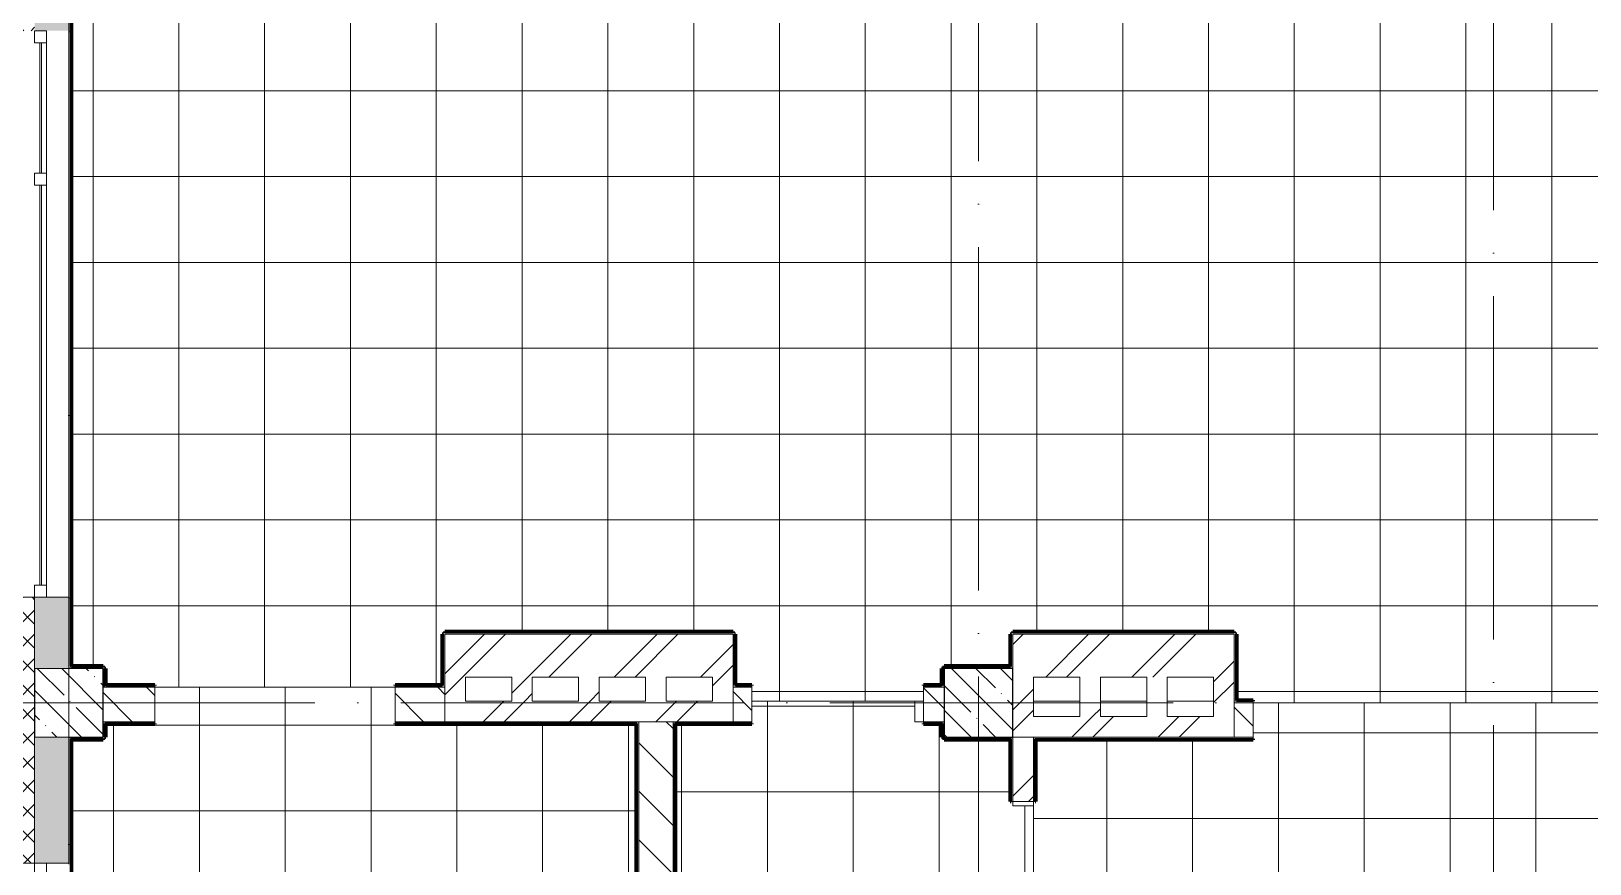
# Model space of a CAD drawing. Header units: millimetres. Extents: x 97 to 215964, y -4577 to 60645.
# Drawn here: x 128078 to 137160, y 34837 to 39687 of the extents above; entities that cross this region are included whole.
import ezdxf

# ---------------------------------------------------------------- set-up
doc = ezdxf.new("R2010")
doc.units = ezdxf.units.MM
doc.linetypes.add('ADSK_Линия сетки', pattern=[2500, 2000, -250, 0, -250])
for name, color, linetype, lineweight in [('A-FLOR-____-OTLN', 192, 'Continuous', 9), ('A-FLOR-____-PATT', 8, 'Continuous', 9), ('A-GLAZ-____-MCUT', 151, 'Continuous', 9), ('A-GLAZ-____-OTLN', 151, 'Continuous', 9), ('A-WALL-____-MCUT', 113, 'Continuous', 9), ('A-WALL-____-PATT', 111, 'Continuous', 9), ('I-WALL-____-OTLN', 2, 'Continuous', 9), ('S-COLS-____-MCUT', 52, 'Continuous', 9), ('S-COLS-____-OTLN', 52, 'Continuous', 9), ('S-GRID-____-OTLN', 1, 'Continuous', 9)]:
    doc.layers.add(name, color=color, linetype=linetype, lineweight=lineweight)
pattern_1 = [(135, (0, 0), (-141.42136, -141.42136), [])]
pattern_2 = [(45, (0, 0), (-251.4472, 251.4472), []), (45, (0, 381), (-251.4472, 251.4472), [])]

# ---------------------------------------------------------------- blocks, each defined once
blk = doc.blocks.new('Окно_СКБ_2Ст1 - Окно_СКБ_2Ст_3300_ОКп-1_e60-37619719-О_АИ_ПП_8_400_Целиком')
at = {"layer": 'A-GLAZ-____-MCUT', "color": 90}
for p, q in [((-1650, -195), (-1650, -125)), ((-1650, -125), (-1580, -125)), ((-1580, -125), (-1580, -195)), ((750, -195), (750, -125)), ((750, -125), (820, -125)), ((820, -125), (820, -195)), ((1580, -195), (1580, -125)), ((1580, -125), (1650, -125)), ((1650, -125), (1650, -195)), ((-1580, -195), (-1650, -195)), ((820, -195), (750, -195)), ((1650, -195), (1580, -195))]:
    blk.add_line(p, q, dxfattribs=at)
at = {"layer": 'A-GLAZ-____-MCUT', "color": 10, "lineweight": 5}
for p, q in [((750, -155), (-1580, -155)), ((750, -165), (-1580, -165)), ((1580, -155), (820, -155)), ((1580, -165), (820, -165))]:
    blk.add_line(p, q, dxfattribs=at)
at = {"layer": 'A-GLAZ-____-OTLN', "color": 10, "lineweight": 5}
blk.add_line((-1650, -195), (1650, -195), dxfattribs=at)
blk = doc.blocks.new('Окно_СКБ_1Ст1 - 120_Окно_СКБ_1Ст_1650_ОК17л-29018978-О_АИ_ПП_8_400_Целиком')
at = {"layer": 'A-GLAZ-____-MCUT', "color": 90}
for p, q in [((-825, -195), (-825, -125)), ((-825, -125), (-755, -125)), ((-755, -125), (-755, -195)), ((755, -195), (755, -125)), ((755, -125), (825, -125)), ((825, -125), (825, -195)), ((-755, -195), (-825, -195)), ((825, -195), (755, -195))]:
    blk.add_line(p, q, dxfattribs=at)
at = {"layer": 'A-GLAZ-____-MCUT', "color": 10, "lineweight": 5}
for p, q in [((755, -155), (-755, -155)), ((755, -165), (-755, -165))]:
    blk.add_line(p, q, dxfattribs=at)
at = {"layer": 'A-GLAZ-____-OTLN', "color": 10, "lineweight": 5}
blk.add_line((-825, -195), (825, -195), dxfattribs=at)
blk = doc.blocks.new('BSC_Колонна _Прямоугольная - 400x400-V109-О_АИ_ПП_8_400_Целиком')
at = {"layer": 'S-COLS-____-OTLN', "lineweight": 5}
h = blk.add_hatch(dxfattribs=at)
h.set_pattern_fill('FP_120', color=256, style=0, pattern_type=2)
h.set_pattern_definition([(135, (-74800, -35775), (-142.5612, -142.5612), []), (135, (-74657.44, -35775), (-142.5612, -142.5612), [252.016, -50.403, 3.353, -47.05])])
h.paths.add_polyline_path([(200, -200), (200, 200), (-200, 200), (-200, -200), (143.4, -200)])
at = {"layer": 'S-COLS-____-MCUT', "color": 130, "lineweight": 25}
for p, q in [((200, 200), (-200, 200)), ((-200, 200), (-200, -200)), ((200, -200), (200, 200)), ((-200, -200), (200, -200))]:
    blk.add_line(p, q, dxfattribs=at)
blk = doc.blocks.new('0083_СОШ675_АР_R22_rvt-1-О_АИ_ПП_8_400_Целиком')
at = {"layer": 'A-WALL-____-PATT', "lineweight": 5}
h = blk.add_hatch(dxfattribs=at)
h.set_pattern_fill('FP_16', color=10, style=0, pattern_type=2)
h.set_pattern_definition([(45, (0, 0), (-70.71068, 70.71068), []), (135, (0, 0), (-70.71068, -70.71068), [])])
h.paths.add_polyline_path([(69283.4, 26225.1), (69300, 26225.1), (69300, 33190), (69200, 33190), (69200, 26225.1)])
h.paths.add_polyline_path([(69300, 34840), (69300, 36390), (69200, 36390), (69200, 34840)])
h.paths.add_polyline_path([(69200, 39690), (69300, 39690), (69300, 41240), (69200, 41240), (69200, 40183.1)])
h.paths.add_polyline_path([(69200, 42890), (69300, 42890), (69300, 43325), (69200, 43325), (69200, 43114.2)])
h = blk.add_hatch(dxfattribs=at)
h.set_pattern_fill('FP_69', color=10, style=0, pattern_type=2)
h.set_pattern_definition([(50, (0, 0), (364.3679, -31.8783), [38.1, -419.1]), (355, (0, 0), (-70.4859, 382.1133), [30.48, -335.28]), (100.451, (30.36, -2.66), (293.885, 350.2334), [32.38, -356.18]), (46.184, (0, 101.6), (542.1585, -84.0858), [57.15, -628.65]), (96.636, (45.2, 94.6), (474.805, 494.8554), [48.57, -534.27]), (351.184, (0, 101.6), (474.8102, 494.85), [45.72, -502.92]), (21, (50.8, 76.2), (303.2285, -204.5305), [38.1, -419.1]), (326, (50.8, 76.2), (123.6039, 368.376), [30.48, -335.28]), (71.451, (76.07, 59.16), (426.8341, 163.8427), [32.38, -356.18]), (37.5, (0, 0), (6.17665, 169.11015), [16.764, -314.452, 16.764, -323.596, -336.55]), (37.5, (0, 0), (6.17665, 169.11015), [-671.576, 16.764, -319.786]), (7.5, (0, 0), (133.63888, 200.3615), [16.764, -177.292, 16.764, -306.832, -128.27]), (7.5, (0, 0), (133.63888, 200.3615), [-517.652, 16.764, -111.506]), (327.5, (-113.28, 0), (271.18182, -11.45836), [16.764, -110.236, 16.764, -379.476, -525.78]), (327.5, (-113.28, 0), (271.18182, -11.45836), [-523.24, 16.764, -509.016]), (317.5, (-164.08, 0), (296.2585, 50.85285), [16.764, -148.336, 16.764, -246.38, -373.38]), (317.5, (-164.08, 0), (296.2585, 50.85285), [-428.244, 16.764, -356.616])])
h.paths.add_polyline_path([(69300, 26625), (69500, 26625), (69500, 32325), (69300, 32325), (69300, 27481.7)])
h.paths.add_polyline_path([(69300, 32725), (69500, 32725), (69500, 33190), (69300, 33190)])
h.paths.add_polyline_path([(69500, 34840), (69500, 35575), (69300, 35575), (69300, 34840)])
h.paths.add_polyline_path([(69300, 35975), (69500, 35975), (69500, 36390), (69300, 36390), (69300, 36275)])
h.paths.add_polyline_path([(69500, 39690), (69500, 39775), (69300, 39775), (69300, 39690)])
h.paths.add_polyline_path([(69500, 40175), (69500, 41240), (69300, 41240), (69300, 40175)])
h.paths.add_polyline_path([(69500, 42890), (69500, 43325.1), (69300, 43325.1), (69300, 42890)])
h = blk.add_hatch(dxfattribs=at)
h.set_pattern_fill('FP_7', color=10, style=0, pattern_type=2)
h.set_pattern_definition(pattern_2)
h.paths.add_polyline_path([(71810, 35785), (71810, 36175), (71690, 36175), (71690, 35785), (71799, 35785)])
h = blk.add_hatch(dxfattribs=at)
h.set_pattern_fill('FP_7', color=10, style=0, pattern_type=2)
h.set_pattern_definition(pattern_2)
h.paths.add_polyline_path([(73250, 35925), (73250, 36175), (71810, 36175), (71810, 35925), (73056.7, 35925)])
h = blk.add_hatch(dxfattribs=at)
h.set_pattern_fill('FP_7', color=10, style=0, pattern_type=2)
h.set_pattern_definition(pattern_2)
h.paths.add_polyline_path([(73250, 35785), (73370, 35785), (73370, 36175), (73250, 36175), (73250, 35786.5)])
h = blk.add_hatch(dxfattribs=at)
h.set_pattern_fill('FP_7', color=10, style=0, pattern_type=2)
h.set_pattern_definition(pattern_2)
h.paths.add_polyline_path([(75120, 35575), (75120, 36175), (75000, 36175), (75000, 35575)])
h = blk.add_hatch(dxfattribs=at)
h.set_pattern_fill('FP_7', color=10, style=0, pattern_type=2)
h.set_pattern_definition(pattern_2)
h.paths.add_polyline_path([(76170, 35925), (76170, 36175), (75120, 36175), (75120, 35925), (75900, 35925)])
h = blk.add_hatch(dxfattribs=at)
h.set_pattern_fill('FP_7', color=10, style=0, pattern_type=2)
h.set_pattern_definition(pattern_2)
h.paths.add_polyline_path([(76290, 35575), (76290, 36175), (76170, 36175), (76170, 35575), (76201.1, 35575)])
h = blk.add_hatch(dxfattribs=at)
h.set_pattern_fill('FP_7', color=10, style=0, pattern_type=2)
h.set_pattern_definition(pattern_2)
h.paths.add_polyline_path([(72200, 35785), (72200, 35925), (72080, 35925), (72080, 35785)])
h = blk.add_hatch(dxfattribs=at)
h.set_pattern_fill('FP_7', color=10, style=0, pattern_type=2)
h.set_pattern_definition(pattern_2)
h.paths.add_polyline_path([(72590, 35785), (72590, 35925), (72470, 35925), (72470, 35785)])
h = blk.add_hatch(dxfattribs=at)
h.set_pattern_fill('FP_7', color=10, style=0, pattern_type=2)
h.set_pattern_definition(pattern_2)
h.paths.add_polyline_path([(75510, 35695), (75510, 35925), (75390, 35925), (75390, 35695)])
h = blk.add_hatch(dxfattribs=at)
h.set_pattern_fill('FP_10', color=10, style=0, pattern_type=2)
h.set_pattern_definition(pattern_1)
h.paths.add_polyline_path([(71690, 35665), (71690, 35865), (71400, 35865), (71400, 35665)])
h.paths.add_polyline_path([(69700, 35665), (70000, 35665), (70000, 35865), (69700, 35865), (69700, 35786.5)])
h = blk.add_hatch(dxfattribs=at)
h.set_pattern_fill('FP_7', color=10, style=0, pattern_type=2)
h.set_pattern_definition(pattern_2)
h.paths.add_polyline_path([(71690, 35665), (73370, 35665), (73370, 35785), (71690, 35785)])
h = blk.add_hatch(dxfattribs=at)
h.set_pattern_fill('FP_10', color=10, style=0, pattern_type=2)
h.set_pattern_definition(pattern_1)
h.paths.add_polyline_path([(74600, 35665), (74600, 35865), (74480, 35865), (74480, 35665)])
h.paths.add_polyline_path([(73480, 35665), (73480, 35865), (73370, 35865), (73370, 35665)])
h = blk.add_hatch(dxfattribs=at)
h.set_pattern_fill('FP_7', color=10, style=0, pattern_type=2)
h.set_pattern_definition(pattern_2)
h.paths.add_polyline_path([(75572.2, 35575), (76170, 35575), (76170, 35695), (75120, 35695), (75120, 35575)])
h = blk.add_hatch(dxfattribs=at)
h.set_pattern_fill('FP_10', color=10, style=0, pattern_type=2)
h.set_pattern_definition(pattern_1)
h.paths.add_polyline_path([(76290, 35575), (76400, 35575), (76400, 35775), (76290, 35775)])
h.paths.add_polyline_path([(79900, 35575), (79900, 35775), (78900, 35775), (78900, 35575)])
h = blk.add_hatch(dxfattribs=at)
h.set_pattern_fill('FP_10', color=10, style=0, pattern_type=2)
h.set_pattern_definition(pattern_1)
h.paths.add_polyline_path([(73020, 26425), (73020, 31700), (72820, 31700), (72820, 26425)])
h.paths.add_polyline_path([(73020, 32700), (73020, 35665), (72820, 35665), (72820, 32700)])
h = blk.add_hatch(dxfattribs=at)
h.set_pattern_fill('FP_7', color=10, style=0, pattern_type=2)
h.set_pattern_definition(pattern_2)
h.paths.add_polyline_path([(75120, 29725), (75120, 34200), (75000, 34200), (75000, 29725)])
h.paths.add_polyline_path([(75120, 35200), (75120, 35575), (75000, 35575), (75000, 35200)])
at = {"layer": 'S-COLS-____-OTLN', "lineweight": 5}
h = blk.add_hatch(dxfattribs=at)
h.set_pattern_fill('FP_8', color=256, style=0, pattern_type=2)
h.set_pattern_definition([(135, (0, 0), (-142.5612, -142.5612), []), (135, (142.56, 0), (-142.5612, -142.5612), [252.016, -50.403, 3.353, -47.05])])
h.paths.add_polyline_path([(69500, 35575), (69700, 35575), (69700, 35975), (69300, 35975), (69300, 35575)])
at = {"layer": 'A-FLOR-____-OTLN', "color": 90}
for p, q in [((75390, 35785), (75120, 35785)), ((75780, 35785), (75510, 35785)), ((76170, 35785), (75900, 35785))]:
    blk.add_line(p, q, dxfattribs=at)
at = {"layer": 'A-WALL-____-MCUT', "color": 90}
for p, q in [((69300, 36390), (69200, 36390)), ((69300, 35575), (69300, 35975)), ((69200, 34840), (69300, 34840))]:
    blk.add_line(p, q, dxfattribs=at)
at = {"layer": 'A-WALL-____-MCUT', "color": 50, "lineweight": 13}
for p, q in [((69300, 35975), (69300, 36390)), ((69500, 36390), (69300, 36390)), ((69300, 36390), (69300, 35975)), ((69500, 35975), (69500, 36390)), ((71810, 36175), (71690, 36175)), ((71690, 36175), (71690, 35865)), ((73250, 36175), (71810, 36175)), ((73370, 36175), (73250, 36175)), ((73370, 35865), (73370, 36175)), ((75120, 36175), (75000, 36175)), ((75000, 36175), (75000, 35975)), ((76170, 36175), (75120, 36175)), ((76290, 36175), (76170, 36175)), ((76290, 35575), (76290, 36175)), ((71810, 35925), (72080, 35925)), ((71810, 35785), (71810, 35925)), ((72080, 35925), (72080, 35785)), ((72200, 35925), (72470, 35925)), ((72200, 35785), (72200, 35925)), ((72470, 35925), (72470, 35785)), ((72590, 35785), (72590, 35925)), ((72590, 35925), (72860, 35925)), ((72860, 35925), (72860, 35785)), ((72980, 35785), (72980, 35925)), ((72980, 35925), (73250, 35925)), ((73250, 35925), (73250, 35785)), ((75120, 35695), (75120, 35925)), ((75120, 35925), (75390, 35925)), ((75390, 35925), (75390, 35695)), ((75510, 35695), (75510, 35925)), ((75510, 35925), (75780, 35925)), ((75780, 35925), (75780, 35695)), ((75900, 35695), (75900, 35925)), ((75900, 35925), (76170, 35925)), ((76170, 35925), (76170, 35695)), ((70000, 35865), (69700, 35865)), ((69700, 35865), (69700, 35665)), ((70000, 35665), (70000, 35865)), ((71690, 35865), (71400, 35865)), ((71400, 35865), (71400, 35665)), ((72080, 35785), (71810, 35785)), ((72470, 35785), (72200, 35785)), ((72860, 35785), (72590, 35785)), ((73250, 35785), (72980, 35785)), ((73480, 35865), (73370, 35865)), ((73480, 35665), (73480, 35865)), ((74600, 35865), (74480, 35865)), ((74480, 35865), (74480, 35665)), ((75390, 35695), (75120, 35695)), ((75780, 35695), (75510, 35695)), ((76170, 35695), (75900, 35695)), ((76400, 35775), (76290, 35775)), ((76290, 35775), (76290, 35575)), ((76400, 35575), (76400, 35775)), ((69700, 35665), (70000, 35665)), ((71400, 35665), (71690, 35665)), ((71690, 35665), (72820, 35665)), ((72820, 35665), (72820, 32700)), ((73020, 32700), (73020, 35665)), ((73020, 35665), (73370, 35665)), ((73370, 35665), (73480, 35665)), ((74480, 35665), (74600, 35665)), ((69300, 34840), (69300, 35575)), ((69300, 35575), (69300, 34840)), ((69500, 34840), (69500, 35575)), ((75120, 35575), (75000, 35575)), ((75000, 35575), (75000, 35200)), ((75000, 35575), (75120, 35575)), ((75120, 35200), (75120, 35575)), ((75120, 35575), (76170, 35575)), ((76170, 35575), (76290, 35575)), ((76290, 35575), (76400, 35575)), ((75000, 35200), (75120, 35200)), ((69300, 34840), (69500, 34840))]:
    blk.add_line(p, q, dxfattribs=at)
at = {"layer": 'A-WALL-____-MCUT', "color": 10, "lineweight": 5}
for p, q in [((69300, 35975), (69500, 35975)), ((71690, 35785), (71690, 35865)), ((71690, 35785), (71690, 35665)), ((71690, 35665), (71690, 35785)), ((73370, 35865), (73370, 35785)), ((73370, 35665), (73370, 35785)), ((73370, 35785), (73370, 35665)), ((73020, 35665), (72820, 35665)), ((69500, 35575), (69300, 35575))]:
    blk.add_line(p, q, dxfattribs=at)
at = {"layer": 'I-WALL-____-OTLN', "color": 90}
blk.add_line((69500, 39684), (69500, 36390), dxfattribs=at)
at = {"layer": 'S-COLS-____-MCUT', "color": 130, "lineweight": 25}
for p, q in [((69300, 35975), (69300, 35575)), ((69700, 35975), (69500, 35975)), ((69700, 35575), (69700, 35975)), ((69500, 35575), (69700, 35575))]:
    blk.add_line(p, q, dxfattribs=at)
at = {"layer": 'S-COLS-____-OTLN', "color": 90}
for p, q in [((69500, 35975), (69300, 35975)), ((69300, 35575), (69500, 35575))]:
    blk.add_line(p, q, dxfattribs=at)
at = {"layer": 'A-GLAZ-____-OTLN', "color": 90, "lineweight": 9, "rotation": 89.99999999999993}
for name, p in [('Окно_СКБ_2Ст1 - Окно_СКБ_2Ст_3300_ОКп-1_e60-37619719-О_АИ_ПП_8_400_Целиком', (69175, 38040)), ('Окно_СКБ_1Ст1 - 120_Окно_СКБ_1Ст_1650_ОК17л-29018978-О_АИ_ПП_8_400_Целиком', (69175, 34015))]:
    blk.add_blockref(name, p, dxfattribs=at)
at = {"layer": 'S-COLS-____-OTLN', "color": 90, "lineweight": 9}
blk.add_blockref('BSC_Колонна _Прямоугольная - 400x400-V109-О_АИ_ПП_8_400_Целиком', (74800, 35775), dxfattribs=at)

msp = doc.modelspace()

# ---------------------------------------------------------------- hatches: boundary and pattern name
at = {"layer": 'A-FLOR-____-PATT'}
h = msp.add_hatch(dxfattribs=at)
h.set_pattern_fill('FP_201', color=256, style=0, pattern_type=2)
h.set_pattern_definition([(0, (147937.87, 40840), (0, 500), []), (90, (147937.87, 40840), (-500, 3e-14), [])])
h.paths.add_polyline_path([(155097.876681, 35775), (155097.887824, 35775.000586), (155097.887824, 35790.000586), (155283.007158, 35790.000586), (155283.007158, 36424.940333), (155288.007158, 36425.449211), (155288.007158, 36434.940333), (155298.007158, 36434.940333), (155298.007158, 36439.940333), (160077.887824, 36439.940333), (160077.887824, 36434.940333), (160087.887824, 36434.171102), (160087.887824, 36424.940333), (160092.887824, 36424.940333), (160092.887824, 36115), (160977.88841, 36115), (160977.88841, 35899.999414), (162617.866489, 35899.999414), (162617.88841, 36115), (163697.88841, 36115), (163697.88841, 36110), (163707.88841, 36110), (163707.88841, 36100), (163712.88841, 36099.481419), (163712.88841, 35990), (167307.88841, 35990), (167307.88841, 36180), (167312.88841, 36180), (167312.88841, 36190), (167322.88841, 36190), (167322.88841, 36195), (167652.888672, 36195), (167652.888672, 36915), (167707.912013, 36915), (167707.041137, 39615), (167652.888672, 39615), (167652.888672, 39675.023044), (167277.865903, 39675.023044), (167277.865903, 39760.023689), (163547.887824, 39760.023689), (163547.887824, 39775.023044), (158257.887824, 39775.000586), (158257.887824, 39760.023689), (157747.887824, 39760.023689), (157747.887824, 39775.023044), (152447.887824, 39775.023044), (152447.887824, 39760.023689), (151947.887824, 39760.023689), (151947.887824, 39775.023044), (146647.887824, 39775.023044), (146647.887824, 39760.023689), (146147.887824, 39760.023689), (146147.887824, 39775.023044), (140847.887824, 39775.000586), (140847.887824, 39760.023689), (132727.887824, 39760.023689), (132727.887824, 39765.023689), (132717.887824, 39765.023689), (132717.887824, 39775.023689), (132712.887824, 39775.023689), (132712.887824, 41999.999414), (132927.865903, 41999.999414), (132927.865903, 43499.999414), (132712.887824, 43499.999414), (132712.887824, 45690), (131927.887824, 45690), (131927.865903, 45905), (129227.887824, 45905), (129227.887824, 45690), (128487.887825, 45690), (128487.887825, 45372.391366), (128482.887825, 45372.391366), (128482.887825, 45362.391366), (128472.887825, 45362.391366), (128472.360842, 45357.391366), (128312.887824, 45357.391366), (128312.887824, 40190), (128497.887824, 40190), (128497.887824, 40185), (128507.887824, 40185), (128507.887824, 40175), (128512.887824, 40175), (128512.887824, 39775.000082), (128507.887824, 39775), (128507.887824, 39765), (128497.887824, 39765), (128497.865903, 39760), (128312.887824, 39760), (128312.887824, 35990), (128497.887824, 35990), (128497.887824, 35985), (128507.887824, 35985), (128507.887824, 35975), (128512.887824, 35974.169643), (128512.887824, 35880), (128797.887824, 35880), (128797.887824, 35865), (130197.887824, 35865), (130197.887824, 35880), (130472.887824, 35880), (130472.887824, 36174.998828), (130477.887824, 36175), (130477.887824, 36185), (130487.887824, 36185), (130487.887824, 36190), (132167.887824, 36190), (132167.887824, 36185), (132177.887824, 36185), (132177.887824, 36175), (132182.887824, 36175), (132182.887824, 35880), (132277.887824, 35880), (132277.887824, 35785), (133277.887824, 35785), (133277.887824, 35880), (133382.887824, 35880), (133382.887824, 35975), (133387.887824, 35975), (133387.887824, 35985), (133397.887824, 35985), (133397.887824, 35990), (133782.887824, 35990), (133782.887824, 36175), (133787.887824, 36175), (133787.887824, 36185), (133797.887824, 36185), (133797.887824, 36190), (135087.887824, 36190), (135087.887824, 36185), (135097.887824, 36185), (135097.887824, 36175), (135102.887824, 36175), (135102.887824, 35790), (135197.887824, 35790), (135197.887824, 35775), (137697.887824, 35775), (137697.887824, 35790), (137742.887824, 35790), (137742.887824, 36424.940333), (137747.887824, 36424.940333), (137747.887824, 36434.940333), (137757.887824, 36434.940333), (137757.887824, 36439.940333), (142617.887824, 36439.940333), (142617.887824, 36434.940333), (142627.887824, 36434.940333), (142627.887824, 36424.940736), (142632.887824, 36424.940936), (142632.887824, 35790), (142917.887824, 35790), (142917.887824, 35775), (144317.887824, 35775), (144317.887824, 35790), (144662.887824, 35790), (144662.887824, 36425.022443), (144667.887824, 36425.023044), (144667.887824, 36435.023044), (144677.887824, 36435.023044), (144677.887824, 36440.023044), (147647.887824, 36440.023044), (147647.88841, 36435.023044), (147657.88841, 36435.023044), (147657.88841, 36425.023044), (147662.88841, 36425.023044), (147662.88841, 35790), (147677.88841, 35790), (147677.88841, 35775), (149077.88841, 35775), (149077.88841, 35790), (149092.88841, 35790), (149092.88841, 36425.023044), (149097.88841, 36425.023044), (149097.88841, 36435.023044), (149107.88841, 36435.023044), (149107.88841, 36440.023044), (152467.887824, 36440.023044), (152467.887824, 36435.023044), (152477.887824, 36435.023044), (152477.887824, 36425.023044), (152482.887824, 36425.022605), (152482.887824, 35790.000586), (152597.887824, 35790.000586), (152597.894857, 35775), (153865.405598, 35775.000586)])
h = msp.add_hatch(dxfattribs=at)
h.set_pattern_fill('FP_182', color=256, style=0, pattern_type=2)
h.set_pattern_definition([(270, (130057.87, 31145), (500, 3e-14), []), (0, (130057.87, 31145), (0, 500), [])])
h.paths.add_polyline_path([(128512.887824, 26440), (131602.887824, 26440), (131602.887824, 31699.999414), (131617.865903, 31700.229043), (131617.865903, 31724.999414), (131817.865903, 31724.999414), (131817.865903, 32674.999414), (131617.865903, 32674.999414), (131617.865903, 32700), (131602.887824, 32699.999414), (131602.887824, 35650), (130197.887824, 35650), (130197.865903, 35865), (128797.887824, 35865), (128797.887824, 35650), (128512.887824, 35650), (128512.887824, 35575), (128507.887824, 35575), (128507.887824, 35565), (128497.887824, 35565), (128496.813271, 35560), (128312.887824, 35560), (128312.887824, 32740), (128497.887824, 32740), (128498.886311, 32735), (128507.887824, 32735), (128507.887824, 32725), (128512.887824, 32724.759261), (128512.887824, 32325), (128507.887824, 32325), (128507.887824, 32315), (128497.887824, 32315), (128497.339587, 32310), (128312.887824, 32310), (128312.887824, 26640), (128497.887824, 26640), (128497.887824, 26635), (128507.887824, 26635), (128507.887824, 26625), (128512.887824, 26624.037056), (128512.887824, 26504.716655)])
h = msp.add_hatch(dxfattribs=at)
h.set_pattern_fill('FP_175', color=256, style=0, pattern_type=2)
h.set_pattern_definition([(270, (132867.87, 32755), (500, 3e-14), []), (0, (132867.87, 32755), (0, 500), [])])
h.paths.add_polyline_path([(133782.887824, 29739.999414), (133782.887824, 32310), (133397.887824, 32310), (133397.887824, 32315), (133387.887824, 32315), (133387.887824, 32325), (133382.887824, 32325), (133382.887824, 32725), (133387.887824, 32725), (133387.887824, 32735), (133397.887824, 32735), (133397.887824, 32740), (133782.887824, 32740), (133782.887824, 34199.999414), (133797.865903, 34199.999414), (133797.865903, 34224.999414), (133917.865903, 34224.999414), (133917.865903, 35174.999414), (133797.865903, 35174.999414), (133797.865903, 35199.999414), (133782.887824, 35199.999414), (133782.887824, 35560), (133397.887824, 35560), (133397.887824, 35565), (133387.887824, 35565), (133387.887824, 35575), (133382.887824, 35575), (133382.887824, 35650), (133277.887824, 35650), (133277.887824, 35665), (133226.865903, 35665), (133226.865903, 35785), (132277.887824, 35785), (132277.887824, 35650), (131832.887824, 35650), (131832.887824, 32699.999414), (131817.865903, 32699.999414), (131817.887824, 31699.999414), (131832.887824, 31699.999414), (131832.887824, 29739.999414), (133741.247751, 29739.999414)])
h = msp.add_hatch(dxfattribs=at)
h.set_pattern_fill('FP_181', color=256, style=0, pattern_type=2)
h.set_pattern_definition([(270, (137845.37, 31100), (500, 3e-14), []), (0, (137845.37, 31100), (0, 500), [])])
h.paths.add_polyline_path([(134287.700961, 26440), (138682.887824, 26440), (138682.887824, 26625), (138687.887824, 26625), (138687.887824, 26635), (138697.887824, 26635), (138697.887824, 26640), (139472.408208, 26640), (139473.47028, 26635), (139482.408208, 26635), (139482.408208, 26625), (139487.408208, 26625), (139487.408208, 26440), (141532.887824, 26440), (141532.887824, 26625), (141537.887824, 26625), (141537.887824, 26635), (141547.887824, 26635), (141548.074479, 26640), (141772.865903, 26640), (141772.865903, 35560), (141682.887824, 35560), (141682.887824, 35254.940333), (141677.887824, 35254.940333), (141677.887824, 35244.940333), (141667.887824, 35244.940333), (141667.657326, 35239.940333), (140407.887824, 35239.940333), (140406.781909, 35244.940333), (140397.887824, 35244.940333), (140397.887824, 35254.940333), (140392.887824, 35254.940333), (140392.887824, 35560), (137697.887824, 35560), (137697.865903, 35775), (135197.887824, 35775), (135197.887824, 35560), (133932.887824, 35560), (133932.690987, 35199.999414), (133917.865903, 35199.199273), (133917.887824, 34199.999414), (133932.887824, 34199.999414), (133932.887824, 28567.999414), (133917.865903, 28567.999414), (133917.887824, 27567.999414), (133932.887824, 27567.999414), (133932.887824, 26615), (134272.700961, 26615), (134273.709888, 26610), (134282.700961, 26610), (134282.700961, 26600), (134287.700961, 26599.405938), (134287.700961, 26504.716655)])
h.paths.add_polyline_path([(138697.887824, 32310), (138697.887824, 32315), (138687.887824, 32315), (138687.887824, 32325), (138682.887824, 32325), (138682.887824, 32725), (138687.887824, 32725), (138687.887824, 32735), (138697.887824, 32735), (138697.887824, 32740), (139097.887824, 32740), (139097.887824, 32735), (139107.887824, 32735), (139107.887824, 32725), (139112.887824, 32725), (139112.887824, 32325), (139107.887824, 32325), (139107.887824, 32315), (139097.887824, 32315), (139097.887824, 32310), (138772.287213, 32310)])
at = {"layer": 'A-WALL-____-PATT'}
h = msp.add_hatch(color=7, dxfattribs=at)
h.paths.add_polyline_path([(128297.887824, 35975), (128307.887824, 35975), (128307.887824, 36384), (128297.887824, 36384), (128297.887824, 36275.025121)])
h.paths.add_polyline_path([(128307.887824, 39684), (128307.887824, 39765), (128297.887824, 39765), (128297.887824, 39684)])
for points in [[(130487.887824, 35875), (130487.887824, 36185), (130477.887824, 36185), (130477.887824, 35875)], [(132167.887824, 36175), (132177.887824, 36175), (132177.887824, 36185), (130487.887824, 36185), (130487.887824, 36175), (131854.607953, 36175)], [(132177.887824, 35865), (132177.887824, 36175), (132167.887824, 36175), (132167.887824, 35865)], [(133797.887824, 35985), (133797.887824, 36185), (133787.887824, 36185), (133787.887824, 35985)], [(135087.887824, 36175), (135097.887824, 36175), (135097.887824, 36185), (133797.887824, 36185), (133797.887824, 36175), (134999.007617, 36175)], [(135097.887824, 35775), (135097.887824, 36175), (135087.887824, 36175), (135087.887824, 35775)], [(128497.887824, 35975), (128507.887824, 35975), (128507.887824, 35985), (128307.887824, 35985), (128307.887824, 35975)], [(128507.887824, 35865), (128507.887824, 35975), (128497.887824, 35975), (128497.887824, 35865)], [(133387.887824, 35875), (133397.887824, 35875), (133397.887824, 35985), (133387.887824, 35985), (133387.887824, 35975)], [(133397.887824, 35975), (133797.887824, 35975), (133797.887824, 35985), (133397.887824, 35985)], [(128507.887824, 35575), (128507.887824, 35655), (128497.887824, 35655), (128497.887824, 35575)], [(133397.887824, 35565), (133397.887824, 35655), (133387.887824, 35655), (133387.887824, 35565)], [(128307.887824, 35565), (128507.887824, 35565), (128507.887824, 35575), (128307.887824, 35575)], [(133787.887824, 35565), (133797.887824, 35565), (133797.887824, 35575), (133397.887824, 35575), (133397.887824, 35565), (133741.247751, 35565)]]:
    msp.add_hatch(color=7, dxfattribs=at).paths.add_polyline_path(points)
h = msp.add_hatch(color=7, dxfattribs=at)
h.paths.add_polyline_path([(130487.887824, 35865), (130487.887824, 35875), (130197.887824, 35875), (130197.887824, 35865)])
h.paths.add_polyline_path([(128507.887824, 35865), (128797.887824, 35865), (128797.887824, 35875), (128507.887824, 35875)])
h = msp.add_hatch(color=7, dxfattribs=at)
h.paths.add_polyline_path([(132277.887824, 35865), (132277.887824, 35875), (132177.887824, 35875), (132177.887824, 35865)])
h.paths.add_polyline_path([(133277.887824, 35865), (133397.887824, 35865), (133397.887824, 35875), (133277.887824, 35875)])
h = msp.add_hatch(color=7, dxfattribs=at)
h.paths.add_polyline_path([(137757.887824, 35775), (137757.887824, 35785), (137697.887824, 35785), (137697.887824, 35775)])
h.paths.add_polyline_path([(135097.887824, 35775), (135197.887824, 35775), (135197.887824, 35785), (135097.887824, 35785)])
h = msp.add_hatch(color=7, dxfattribs=at)
h.paths.add_polyline_path([(131607.887824, 35655), (131617.887824, 35655), (131617.887824, 35665), (130197.887824, 35665), (130197.887824, 35655), (131225.72802, 35655)])
h.paths.add_polyline_path([(128797.887824, 35655), (128797.887824, 35665), (128497.887824, 35665), (128497.887824, 35655), (128710.208289, 35655)])
h = msp.add_hatch(color=7, dxfattribs=at)
h.paths.add_polyline_path([(131607.887824, 26425), (131617.887824, 26425), (131617.887824, 31700), (131607.887824, 31700), (131607.887824, 26435)])
h.paths.add_polyline_path([(131617.887824, 32700), (131617.887824, 35655), (131607.887824, 35655), (131607.887824, 32700)])
h = msp.add_hatch(color=7, dxfattribs=at)
h.paths.add_polyline_path([(133397.887824, 35655), (133397.887824, 35665), (133277.887824, 35665), (133277.887824, 35655), (133387.887824, 35655)])
h.paths.add_polyline_path([(131817.887824, 35655), (132277.887824, 35655), (132277.887824, 35665), (131817.887824, 35665)])
h = msp.add_hatch(color=7, dxfattribs=at)
h.paths.add_polyline_path([(131827.887824, 29734.999414), (131827.887824, 31699.999414), (131817.887824, 31699.999414), (131817.887824, 29734.999414)])
h.paths.add_polyline_path([(131817.887824, 32699.999414), (131827.887824, 32699.999414), (131827.887824, 35655), (131817.887824, 35655), (131817.887824, 33343.932581)])
h = msp.add_hatch(color=7, dxfattribs=at)
h.paths.add_polyline_path([(128307.887824, 32735), (128307.887824, 33184), (128297.887824, 33184), (128297.887824, 32735)])
h.paths.add_polyline_path([(128297.887824, 34834), (128307.887824, 34834), (128307.887824, 35575), (128297.887824, 35575), (128297.887824, 35297.994275)])
h = msp.add_hatch(color=7, dxfattribs=at)
h.paths.add_polyline_path([(133787.887824, 32725), (133797.887824, 32725), (133797.887824, 34199.999414), (133787.887824, 34199.999414), (133787.887824, 32735)])
h.paths.add_polyline_path([(133797.887824, 35199.999414), (133797.887824, 35565), (133787.887824, 35565), (133787.887824, 35199.999414)])
h = msp.add_hatch(color=7, dxfattribs=at)
h.paths.add_polyline_path([(140397.887824, 35565), (140407.887824, 35565), (140407.887824, 35575), (137697.887824, 35575), (137697.887824, 35565), (140030.047079, 35565)])
h.paths.add_polyline_path([(135197.887824, 35565), (135197.887824, 35575), (133917.887824, 35575), (133917.887824, 35565), (134999.007617, 35565)])
h = msp.add_hatch(color=7, dxfattribs=at)
h.paths.add_polyline_path([(133917.887824, 26600), (133927.887824, 26600), (133927.887824, 27567.999414), (133917.887824, 27567.999414), (133917.887824, 26993.232078)])
h.paths.add_polyline_path([(133927.887824, 28567.999414), (133927.887824, 34199.999414), (133917.887824, 34199.999414), (133917.887824, 28567.999414)])
h.paths.add_polyline_path([(133927.887824, 35199.999414), (133927.887824, 35565), (133917.887824, 35565), (133917.887824, 35199.999414)])

# ---------------------------------------------------------------- linework, layer by layer
at = {"layer": 'A-FLOR-____-OTLN'}
for p, q in [((130197.865903, 35865), (128797.887824, 35865)), ((128797.887824, 35865), (130197.887824, 35865)), ((132277.887824, 35785), (133277.887824, 35785)), ((133226.865903, 35665), (133226.865903, 35785)), ((137697.865903, 35775), (135197.887824, 35775)), ((135197.887824, 35775), (137697.887824, 35775)), ((133277.887824, 35665), (133226.865903, 35665)), ((133797.865903, 35174.999414), (133797.865903, 35199.999414)), ((133917.865903, 35174.999414), (133797.865903, 35174.999414)), ((133917.865903, 35199.999414), (133917.865903, 34199.999414)), ((133917.865903, 34224.999414), (133917.865903, 35174.999414))]:
    msp.add_line(p, q, dxfattribs=at)
at = {"layer": 'A-WALL-____-MCUT', "color": 7}
for p, q in [((128297.887824, 39775), (128297.887824, 39684)), ((128307.887824, 39684), (128307.887824, 39765)), ((128297.887824, 39684), (128307.887824, 39684)), ((128297.887824, 36384), (128297.887824, 35975)), ((128307.887824, 36384), (128297.887824, 36384)), ((128307.887824, 35985), (128307.887824, 36384)), ((130477.887824, 36185), (130477.887824, 35875)), ((132177.887824, 36185), (130477.887824, 36185)), ((130487.887824, 35865), (130487.887824, 36175)), ((130487.887824, 36175), (132167.887824, 36175)), ((132167.887824, 36175), (132167.887824, 35865)), ((132177.887824, 35875), (132177.887824, 36185)), ((133787.887824, 36185), (133787.887824, 35985)), ((135097.887824, 36185), (133787.887824, 36185)), ((133797.887824, 35975), (133797.887824, 36175)), ((133797.887824, 36175), (135087.887824, 36175)), ((135087.887824, 36175), (135087.887824, 35775)), ((135097.887824, 35785), (135097.887824, 36185)), ((128297.887824, 35975), (128497.887824, 35975)), ((128507.887824, 35985), (128307.887824, 35985)), ((128497.887824, 35975), (128497.887824, 35865)), ((128507.887824, 35875), (128507.887824, 35985)), ((133387.887824, 35985), (133387.887824, 35875)), ((133787.887824, 35985), (133387.887824, 35985)), ((128797.887824, 35875), (128507.887824, 35875)), ((128797.887824, 35865), (128797.887824, 35875)), ((130477.887824, 35875), (130197.887824, 35875)), ((130197.887824, 35875), (130197.887824, 35865)), ((132277.887824, 35875), (132177.887824, 35875)), ((132277.887824, 35865), (132277.887824, 35875)), ((133387.887824, 35875), (133277.887824, 35875)), ((133277.887824, 35875), (133277.887824, 35865)), ((128497.887824, 35865), (128797.887824, 35865)), ((130197.887824, 35865), (130487.887824, 35865)), ((132167.887824, 35865), (132277.887824, 35865)), ((133277.887824, 35865), (133397.887824, 35865)), ((135197.887824, 35785), (135097.887824, 35785)), ((135197.887824, 35775), (135197.887824, 35785)), ((135087.887824, 35775), (135197.887824, 35775)), ((128797.887824, 35665), (128497.887824, 35665)), ((128497.887824, 35665), (128497.887824, 35575)), ((128507.887824, 35655), (128797.887824, 35655)), ((128507.887824, 35565), (128507.887824, 35655)), ((128797.887824, 35655), (128797.887824, 35665)), ((131617.887824, 35665), (130197.887824, 35665)), ((130197.887824, 35665), (130197.887824, 35655)), ((130197.887824, 35655), (131607.887824, 35655)), ((131607.887824, 35655), (131607.887824, 32700)), ((131617.887824, 32700), (131617.887824, 35665)), ((132277.887824, 35665), (131817.887824, 35665)), ((131817.887824, 35665), (131817.887824, 32699.999414)), ((131827.887824, 35655), (132277.887824, 35655)), ((131827.887824, 32699.999414), (131827.887824, 35655)), ((132277.887824, 35655), (132277.887824, 35665)), ((133397.887824, 35665), (133277.887824, 35665)), ((133277.887824, 35665), (133277.887824, 35655)), ((133277.887824, 35655), (133387.887824, 35655)), ((133387.887824, 35655), (133387.887824, 35565)), ((128297.887824, 35575), (128297.887824, 34834)), ((128497.887824, 35575), (128297.887824, 35575)), ((128307.887824, 34834), (128307.887824, 35565)), ((128307.887824, 35565), (128507.887824, 35565)), ((133387.887824, 35565), (133787.887824, 35565)), ((133787.887824, 35565), (133787.887824, 35199.999414)), ((133797.887824, 35199.999414), (133797.887824, 35575)), ((135197.887824, 35575), (133917.887824, 35575)), ((133917.887824, 35575), (133917.887824, 35199.999414)), ((133927.887824, 35565), (135197.887824, 35565)), ((133927.887824, 35199.999414), (133927.887824, 35565)), ((135197.887824, 35565), (135197.887824, 35575)), ((133787.887824, 35199.999414), (133797.887824, 35199.999414)), ((133917.887824, 35199.999414), (133927.887824, 35199.999414))]:
    msp.add_line(p, q, dxfattribs=at)
at = {"layer": 'I-WALL-____-OTLN', "color": 5, "lineweight": 90}
for p, q in [((128312.887824, 39760), (128312.887824, 35990)), ((130472.887824, 35880), (130472.887824, 36175)), ((130477.887824, 36175), (130472.887824, 36175)), ((130487.887824, 36190), (132167.887824, 36190)), ((130487.887824, 36190), (130487.887824, 36185)), ((132167.887824, 36185), (132167.887824, 36190)), ((132182.887824, 36175), (132177.887824, 36175)), ((132182.887824, 36175), (132182.887824, 35880)), ((133782.887824, 35990), (133782.887824, 36175)), ((133787.887824, 36175), (133782.887824, 36175)), ((133797.887824, 36190), (135087.887824, 36190)), ((133797.887824, 36190), (133797.887824, 36185)), ((135087.887824, 36185), (135087.887824, 36190)), ((135102.887824, 36175), (135097.887824, 36175)), ((135102.887824, 36175), (135102.887824, 35790)), ((128312.887824, 35990), (128497.887824, 35990)), ((128497.887824, 35985), (128497.887824, 35990)), ((128512.887824, 35975), (128507.887824, 35975)), ((128512.887824, 35975), (128512.887824, 35880)), ((133382.887824, 35880), (133382.887824, 35975)), ((133387.887824, 35975), (133382.887824, 35975)), ((133397.887824, 35990), (133782.887824, 35990)), ((133397.887824, 35990), (133397.887824, 35985)), ((128512.887824, 35880), (128797.887824, 35880)), ((128797.887824, 35875), (128797.887824, 35880)), ((130197.887824, 35880), (130472.887824, 35880)), ((130197.887824, 35880), (130197.887824, 35875)), ((132182.887824, 35880), (132277.887824, 35880)), ((132277.887824, 35875), (132277.887824, 35880)), ((133277.887824, 35880), (133382.887824, 35880)), ((133277.887824, 35880), (133277.887824, 35875)), ((135102.887824, 35790), (135197.887824, 35790)), ((135197.887824, 35785), (135197.887824, 35790)), ((128797.887824, 35650), (128507.887824, 35650)), ((128512.887824, 35655.172414), (128512.887824, 35575)), ((128797.887824, 35650), (128797.887824, 35655)), ((130197.887824, 35655), (130197.887824, 35650)), ((131607.887824, 35650), (130197.887824, 35650)), ((131602.887824, 32700), (131602.887824, 35655.035461)), ((128497.887824, 35560), (128307.819425, 35560)), ((128312.887824, 35565), (128312.887824, 32735)), ((128497.887824, 35560), (128497.887824, 35565)), ((128507.887824, 35575), (128512.887824, 35575)), ((135197.887824, 35560), (133927.887824, 35560)), ((133932.887824, 35565.03937), (133932.887824, 35199.999414)), ((135197.887824, 35560), (135197.887824, 35565)), ((133927.887824, 35199.999414), (133932.887824, 35199.999414))]:
    msp.add_line(p, q, dxfattribs=at)
at = {"layer": 'I-WALL-____-OTLN'}
for p, q in [((128297.887824, 36389.999414), (128297.887824, 39684)), ((128307.887824, 39684), (128307.887824, 36384))]:
    msp.add_line(p, q, dxfattribs=at)
at = {"layer": 'I-WALL-____-OTLN', "color": 20, "lineweight": 90}
for p, q in [((132277.887824, 35650), (131827.887824, 35650)), ((131832.887824, 35655.111111), (131832.887824, 32699.999414)), ((132277.887824, 35650), (132277.887824, 35655)), ((133277.887824, 35655), (133277.887824, 35650)), ((133387.887824, 35650), (133277.887824, 35650)), ((133382.887824, 35575), (133382.887824, 35655)), ((133382.887824, 35575), (133387.887824, 35575)), ((133397.887824, 35565), (133397.887824, 35560)), ((133787.887824, 35560), (133397.887824, 35560)), ((133782.887824, 35199.999414), (133782.887824, 35565.128205)), ((133782.887824, 35199.999414), (133787.887824, 35199.999414))]:
    msp.add_line(p, q, dxfattribs=at)
at = {"layer": 'S-GRID-____-OTLN', "linetype": 'ADSK_Линия сетки'}
for p, q in [((128297.887824, -2302.657751), (128297.887824, 60644.999414)), ((133597.887824, -3572.657751), (133597.887824, 60644.999414)), ((136597.887824, 60644.999414), (136597.887824, -3758.83936)), ((55228.336609, 35775.000586), (213876.441901, 35775.000586))]:
    msp.add_line(p, q, dxfattribs=at)

# ---------------------------------------------------------------- block references
at = {"color": 250, "lineweight": 5}
msp.add_blockref('0083_СОШ675_АР_R22_rvt-1-О_АИ_ПП_8_400_Целиком', (58797.887824, 0), dxfattribs=at)

doc.saveas('drawing.dxf')
